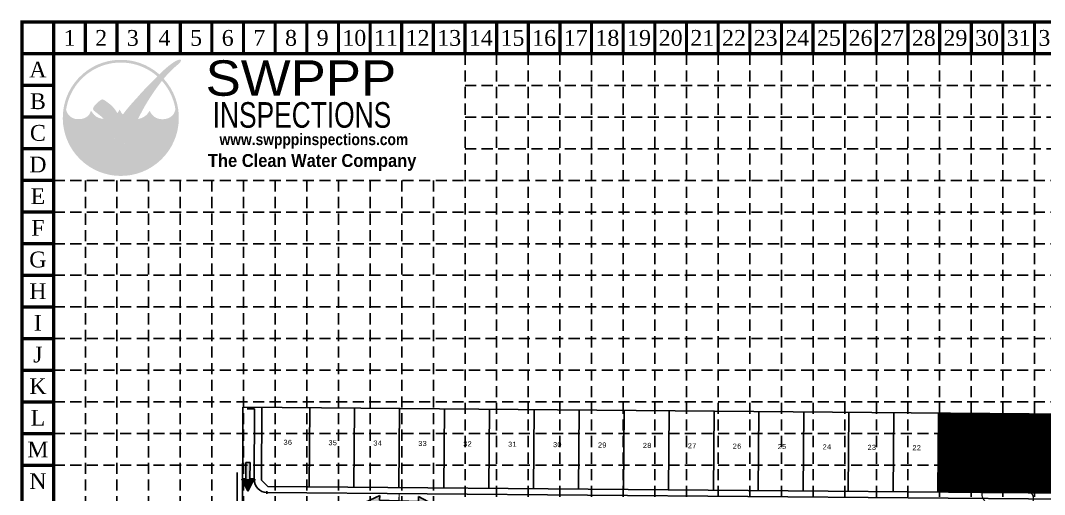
# Model space of a CAD drawing. Header units: inches. Extents: x 4121 to 7326, y 5861 to 7866.
# Drawn here: x 4121 to 5739, y 7117 to 7866 of the extents above; entities that cross this region are included whole.
import ezdxf
from ezdxf.enums import TextEntityAlignment as Align

# ---------------------------------------------------------------- set-up
doc = ezdxf.new("R2010")
doc.units = ezdxf.units.IN
doc.header["$LTSCALE"] = 70
doc.header["$MEASUREMENT"] = 0
doc.linetypes.add('HIDDEN', pattern=[0.375, 0.25, -0.125])
for name, color, linetype in [('11', 7, 'Continuous'), ('14', 7, 'Continuous'), ('BASE', 7, 'Continuous'), ('BOUND', 150, 'Continuous'), ('drainarrow', 7, 'Continuous'), ('erosionblanket', 84, 'Continuous'), ('grid', 9, 'HIDDEN'), ('HATCH', 2, 'Continuous'), ('LOGO', 7, 'Continuous'), ('LOTS', 150, 'Continuous'), ('SODDED LOT', 2, 'Continuous')]:
    doc.layers.add(name, color=color, linetype=linetype)
doc.styles.add('GEHAN', font='ariblk.TTF', dxfattribs={"height": 12})
doc.styles.add('LOGO', font='', dxfattribs={"height": 25})
doc.styles.add('LOGO1', font='Rockeb.TTF', dxfattribs={"height": 25})
doc.styles.add('MONOTXT', font='MONOTXT', dxfattribs={"height": 0.2})
doc.styles.get("Standard").update_dxf_attribs({"font": 'TIMES.TTF', "height": 25})
doc.styles.get('LOGO').set_extended_font_data('Rockwell', bold=True)
pattern_1 = [(45, (0, 0), (-0.08838834764831843, 0.08838834764831845), [])]

# ---------------------------------------------------------------- blocks, each defined once
blk = doc.blocks.new('GH')
at = {"layer": 'HATCH', "color": 135, "style": 'GEHAN'}
blk.add_text('G', height=184.6608168914332, dxfattribs=at).set_placement((-67.79642512396822, -260.908448399513))
blk = doc.blocks.new('TF')
for p, q in [((0.001246013401441814, -0.01988097191429006), (0.001246013401441814, 0.02011902808567356)), ((0.001246013401441814, 0.02011902808567356), (0.1612460134014668, 0.02011902808567356)), ((0.1612460134014668, 0.02011902808567356), (0.1612460134014668, 0.06011902808575087)), ((0.1612460134014668, 0.06011902808575087), (0.2812460134014714, 0.0001190280856917525)), ((0.1612460134014668, -0.05988097191425368), (0.2812460134014714, 0.0001190280856917525)), ((0.1612460134014668, -0.01988097191429006), (0.001246013401441814, -0.01988097191429006)), ((0.1612460134014668, -0.01988097191429006), (0.1612460134014668, -0.05988097191425368))]:
    blk.add_line(p, q)
for points in [[(0.001246013401441814, 0.02011902808567356), (0.001246013401441814, -0.01988097191429006), (0.1612460134014668, 0.02011902808567356), (0.1612460134014668, -0.01988097191429006)], [(0.1612460134014668, -0.05988097191425368), (0.1612460134014668, 0.06011902808575087), (0.2812460134014714, 0.0001190280856917525), (0.1612460134014668, 0.06011902808575087)]]:
    blk.add_solid(points)
blk = doc.blocks.new('arrow')
at = {"xscale": 192.0000000000001, "yscale": 192, "zscale": 192, "rotation": 89.54514789520785}
blk.add_blockref('TF', (-0.4058247577286238, -53.99771442406018), dxfattribs=at)
blk = doc.blocks.new('2arrows')
at = {"const_width": 2}
blk.add_lwpolyline([(45.04316796406874, -33.44996707222072), (55.84051307070968, -3.742470964964014)], dxfattribs=at)
at = {"yscale": 192, "zscale": 192}
for p, xscale, rotation in [((50.75888368518281, -18.42426616694411), 192.0000000000001, 160.0260596818102), ((50.30919537507816, -18.26082459458394), -191.9999999999998, 160.0260596818168)]:
    blk.add_blockref('TF', p, dxfattribs=dict(at, xscale=xscale, rotation=rotation))
blk = doc.blocks.new('grid2')
at = {"layer": 'grid'}
for p, q in [((4823.380086782581, 7813.162847270347), (4823.380086782581, 5913.162847270303)), ((4873.380086782581, 7813.162847270303), (4873.380086782581, 5913.162847270303)), ((4923.380086782581, 7813.162847270303), (4923.380086782581, 5913.162847270303)), ((4973.380086782581, 7813.162847270303), (4973.380086782581, 5913.162847270303)), ((5023.380086782581, 7813.162847270303), (5023.380086782581, 5913.162847270303)), ((5073.380086782581, 7813.162847270303), (5073.380086782581, 5913.162847270303)), ((5123.380086782581, 7813.162847270303), (5123.380086782581, 5913.162847270303)), ((5173.380086782581, 7813.162847270303), (5173.380086782581, 5913.162847270303)), ((5223.380086782581, 7813.162847270303), (5223.380086782581, 5913.162847270303)), ((5273.380086782581, 7813.162847270303), (5273.380086782581, 5913.162847270303)), ((5323.380086782581, 7813.162847270303), (5323.380086782581, 5913.162847270303)), ((5373.380086782581, 7813.162847270303), (5373.380086782581, 5913.162847270303)), ((5423.380086782581, 7813.162847270303), (5423.380086782581, 5913.162847270303)), ((5473.380086782581, 7813.162847270303), (5473.380086782581, 5913.162847270303)), ((5523.380086782581, 7813.162847270303), (5523.380086782581, 5913.162847270303)), ((5573.380086782581, 7813.162847270303), (5573.380086782581, 5913.162847270303)), ((5623.380086782581, 7813.162847270303), (5623.380086782581, 5913.162847270303)), ((5673.380086782581, 7813.162847270303), (5673.380086782581, 5913.162847270303)), ((5723.380086782581, 7813.162847270303), (5723.380086782581, 5913.162847270303)), ((4823.380086782581, 7763.162847270303), (7273.380086782581, 7763.162847270303)), ((4823.380086782581, 7713.162847270303), (7273.380086782581, 7713.162847270303)), ((4823.380086782581, 7663.162847270303), (7273.380086782581, 7663.162847270303)), ((4173.380086782581, 7613.162847270303), (7273.380086782581, 7613.162847270303)), ((4223.380086782581, 7613.162847270303), (4223.380086782581, 6463.162847270303)), ((4273.380086782581, 7613.162847270303), (4273.380086782581, 6463.162847270303)), ((4323.380086782581, 7613.162847270303), (4323.380086782581, 6463.162847270303)), ((4373.380086782581, 7613.162847270303), (4373.380086782581, 6463.162847270303)), ((4423.380086782581, 7613.162847270303), (4423.380086782581, 6463.162847270303)), ((4473.380086782581, 7613.162847270303), (4473.380086782581, 6463.162847270303)), ((4523.380086782581, 7613.162847270303), (4523.380086782581, 6463.162847270303)), ((4573.380086782581, 7613.162847270303), (4573.380086782582, 6463.162847270303)), ((4623.380086782581, 7613.162847270303), (4623.380086782582, 6463.162847270303)), ((4673.380086782581, 7613.162847270303), (4673.380086782582, 6463.162847270303)), ((4723.380086782581, 7613.162847270303), (4723.380086782581, 5913.162847270347)), ((4773.380086782581, 7613.162847270303), (4773.380086782581, 5913.162847270303)), ((4173.380086782581, 7563.162847270303), (7273.380086782581, 7563.162847270303)), ((4173.380086782581, 7513.162847270303), (7273.380086782581, 7513.162847270303)), ((4173.380086782581, 7463.162847270303), (7273.380086782581, 7463.162847270303)), ((4173.380086782581, 7413.162847270303), (7273.380086782581, 7413.162847270303)), ((4173.380086782581, 7363.162847270303), (7273.380086782581, 7363.162847270303)), ((4173.380086782581, 7313.162847270303), (7273.380086782581, 7313.162847270303)), ((4173.380086782581, 7263.162847270303), (7273.380086782581, 7263.162847270303)), ((4173.380086782581, 7213.162847270303), (7273.380086782581, 7213.162847270303)), ((4173.380086782581, 7163.162847270303), (7273.380086782581, 7163.162847270303))]:
    blk.add_line(p, q, dxfattribs=at)

msp = doc.modelspace()

# ---------------------------------------------------------------- hatches: boundary and pattern name
at = {"layer": 'HATCH'}
h = msp.add_hatch(dxfattribs=at)
h.set_pattern_fill('ANSI31', color=2, style=0)
h.set_pattern_definition(pattern_1)
h.paths.add_polyline_path([(5900.826947326233, 7067.868336891273), (5829.629556953179, 7068.47793024857), (5828.593590652181, 6947.48236569164), (5899.790981024898, 6946.872772295252)])
h.paths.add_polyline_path([(5972.024337699371, 7067.258743533974), (5900.826947326233, 7067.868336891273), (5899.790981024899, 6946.872772295253), (5970.988371397703, 6946.263178898865)])
h.paths.add_polyline_path([(5959.90143992208, 6974.671365367804, -1), (5934.901425289896, 6974.671365367804, -1)], flags=16)
h.paths.add_polyline_path([(6043.221728072513, 7066.649150176674), (5972.024337699371, 7067.258743533974), (5970.988371397704, 6946.263178898866), (6042.185761770511, 6945.653585502476)])
h.paths.add_polyline_path([(6114.419118445567, 7066.039556819375), (6043.221728072514, 7066.649150176674), (6042.185761770509, 6945.653585502478), (6113.383152143228, 6945.043992106089)])
h.paths.add_polyline_path([(5642.857333898029, 7245.083492427519), (5571.859936194853, 7245.691373482908), (5570.789723072725, 7120.695955383972), (5640.528056659103, 7120.098854441083, -0.0704274197027658), (5641.820060918531, 7123.935314485725)])
h.paths.add_polyline_path([(5629.636887370202, 7070.190271647918), (5559.639453015237, 7070.789591026803), (5558.603486710585, 6949.794026043076), (5628.600921065794, 6949.194706692691)])
h.paths.add_polyline_path([(5855.935067612857, 6990.944125712856), (5873.268400958572, 6990.944125712856), (5873.268400958572, 7002.944125721428), (5855.935067612857, 7002.944125721428)], flags=24)
h.paths.add_polyline_path([(5927.132459041429, 6990.334531427143), (5944.465792387144, 6990.334531427143), (5944.465792387144, 7002.334531435715), (5927.132459041429, 7002.334531435715)], flags=24)
h.paths.add_polyline_path([(5941.688388011068, 6967.030136164337), (5954.754575766713, 6966.918263218851), (5954.898412410908, 6983.717647476109), (5941.832224655263, 6983.829520421595)], flags=8)
h.paths.add_polyline_path([(5998.329850470001, 6989.724937141428), (6015.663183815715, 6989.724937141428), (6015.663183815715, 7001.72493715), (5998.329850470001, 7001.72493715)], flags=24)
h.paths.add_polyline_path([(6070.193908565714, 6989.115342855714), (6086.193908577143, 6989.115342855714), (6086.193908577143, 7001.115342864286), (6070.193908565714, 7001.115342864286)], flags=24)
h.paths.add_polyline_path([(5600.140851422857, 7184.286134284285), (5616.140851434286, 7184.286134284285), (5616.140851434286, 7196.286134292857), (5600.140851422857, 7196.286134292857)], flags=24)
h.paths.add_polyline_path([(5583.47451047, 6993.176105712857), (5600.807843815715, 6993.176105712857), (5600.807843815715, 7005.176105721429), (5583.47451047, 7005.176105721429)], flags=24)
at = {"layer": 'LOGO'}
h = msp.add_hatch(color=170, dxfattribs=at)
h.paths.add_polyline_path([(4273.178299468063, 7673.8510216942), (4272.15955827797, 7674.902163136159), (4271.384185684459, 7675.805254815784), (4270.742254654574, 7676.653902861336), (4270.052259392797, 7677.706708015088), (4269.301675236639, 7679.018172861893), (4268.666108021618, 7680.255171978303), (4268.237348904315, 7681.124382786135), (4267.805843256069, 7682.031103902399), (4267.378197047352, 7682.959922391005), (4266.961016248623, 7683.895425315858), (4266.362158109205, 7685.282561890234), (4265.690368978979, 7686.954709275741), (4265.204039863102, 7688.241269002079), (4264.907165318506, 7689.040542643146), (4264.614320191799, 7689.834179307296), (4264.318941007119, 7690.630658343605), (4264.014464288512, 7691.438459100731), (4263.694326560133, 7692.266060927524), (4263.353051171153, 7693.119873664662), (4262.989508770905, 7693.998029120149), (4262.603656833772, 7694.896589593965), (4262.195452834143, 7695.811617385974), (4261.764854246413, 7696.739174796097), (4261.311818544966, 7697.675324124238), (4260.836303204195, 7698.616127670295), (4260.33826569849, 7699.557647734188), (4259.818308582559, 7700.495764070312), (4259.279614732368, 7701.425626251341), (4258.726012104248, 7702.342201304334), (4258.161328654483, 7703.240456256477), (4257.589392339368, 7704.115358134874), (4257.014031115195, 7704.961873966709), (4256.439072938281, 7705.774970779064), (4255.868345764913, 7706.549615599113), (4255.304192869437, 7707.282685595128), (4254.743018798346, 7707.978698499962), (4254.179743416205, 7708.644082187565), (4253.609286587533, 7709.285264531962), (4253.026568176896, 7709.908673407125), (4252.506594591411, 7710.439048153455), (4250.974832117503, 7710.432438242911), (4249.216012426612, 7710.613746645709), (4247.778755116175, 7710.887163382685), (4246.790507480776, 7711.119704858772), (4245.802978782703, 7711.401139146297), (4244.833724720469, 7711.731448535242), (4243.422431883624, 7712.294038479779), (4241.64447220072, 7713.216350803771), (4240.006936876303, 7714.28141735456), (4238.55739657266, 7715.446266455346), (4237.275459881416, 7716.700542355269), (4236.162099173632, 7717.972938025746), (4235.217897326867, 7719.183743224346), (4234.456487619469, 7720.231862835051), (4233.836776411553, 7721.103435042024), (4233.527627213531, 7721.535338617116), (4233.249511940308, 7721.914954006768), (4233.001382712483, 7722.238002438752), (4232.782191650644, 7722.50020514085), (4232.590890875351, 7722.697283340871), (4232.426432507184, 7722.824958266604), (4232.287149972338, 7722.880584790995), (4232.168901919482, 7722.868052367568), (4232.066928302898, 7722.792884094992), (4231.976469076875, 7722.660603071934), (4231.8927641957, 7722.476732397067), (4231.811053613656, 7722.246795169059), (4231.726577285031, 7721.976314486578), (4231.499040687843, 7721.220759440745), (4231.117254685099, 7720.132407781782), (4230.638415742187, 7719.078568593902), (4230.137338489197, 7718.169971847079), (4229.509651045425, 7717.230090281889), (4228.762231275782, 7716.286800169688), (4227.89966657179, 7715.360607495639), (4226.931653718726, 7714.475824316842), (4225.852978768108, 7713.637220538366), (4224.685596687144, 7712.861577816421), (4223.449449072469, 7712.162349986786), (4222.160877306122, 7711.550800752774), (4220.833248267494, 7711.038630128399), (4219.431541769369, 7710.620203869573), (4217.924508799184, 7710.292218590143), (4216.281870788069, 7710.051698062623), (4214.492061506317, 7709.89722106409), (4212.637773594414, 7709.836168127389), (4210.797519428373, 7709.87472045247), (4209.05635105508, 7710.018197634125), (4207.451788053539, 7710.273887566589), (4205.943002620108, 7710.654319614974), (4204.491237065089, 7711.171528578689), (4203.045386472646, 7711.843045006186), (4201.59821326698, 7712.672092305958), (4200.167609757956, 7713.660637684699), (4198.773181060013, 7714.811160586961), (4197.778862923715, 7715.788428193966), (4197.128561271202, 7716.489992042259), (4196.495182020144, 7717.256375209206), (4195.877335752679, 7718.111225818886), (4195.27363305092, 7719.07819199542), (4194.682684496988, 7720.180921862891), (4194.103100673005, 7721.443063545403), (4193.533492161099, 7722.888265167069), (4192.97246954339, 7724.540174851968, -0.5957293136125847), (4337.300493252152, 7777.366937520381), (4338.442823465264, 7778.532899887415), (4339.375281918885, 7779.476552637574), (4340.352816641942, 7780.455833708545, 37.93689005444305), (4347.230054020431, 7773.66578140334), (4346.840176154934, 7773.197261930301), (4346.045353855041, 7772.230669970882), (4345.243357894185, 7771.24281252844), (4344.459712666379, 7770.264662852709, -0.1464490997537612), (4365.843732253019, 7724.939626569795), (4365.462538816107, 7724.051794682167), (4365.122647412987, 7723.223253415037), (4364.815961850603, 7722.449921255759), (4364.534385935877, 7721.727716691687), (4364.104526609659, 7720.630723679924), (4363.621079780561, 7719.505107157622), (4363.086518605228, 7718.483847141244), (4362.472364167203, 7717.535483759483), (4361.792821931467, 7716.667172133105), (4361.043811372762, 7715.852466010593), (4360.212230121532, 7715.057968520869), (4359.323259045565, 7714.30287892658), (4358.375431815671, 7713.587610255649), (4357.376570531086, 7712.921361113606), (4356.335325352791, 7712.313637043992), (4355.250992635301, 7711.766907216015), (4354.12467128052, 7711.284060114801), (4352.957494220867, 7710.867746975258), (4351.753262977889, 7710.52084154727), (4350.506913420375, 7710.238906294263), (4349.232288701784, 7710.02066869975), (4347.934302188681, 7709.862775899487), (4346.613192387847, 7709.762456971273), (4345.288313246295, 7709.726339762808), (4343.931483307823, 7709.761473086566), (4342.530235069258, 7709.876181823678), (4341.069801958921, 7710.079343625631), (4339.578608478929, 7710.37631390559), (4338.090658925994, 7710.772388080485), (4336.643283257205, 7711.271884436273), (4335.277445412288, 7711.875744713058), (4333.972318823222, 7712.596200871701), (4332.725920899445, 7713.429970003788), (4331.525795522654, 7714.378301348489), (4330.358329460043, 7715.443280969675), (4329.24426971276, 7716.594680777514), (4328.224507200975, 7717.782307073451), (4327.34263807879, 7718.95076428525), (4326.660365010622, 7720.006610539971), (4326.194478085783, 7720.81916789391), (4325.941241762703, 7721.271584576708), (4325.7146240523, 7721.671927187623), (4325.510219754126, 7722.011485496929), (4325.323623667846, 7722.281549274579), (4325.150430593098, 7722.473408290617), (4324.986610243496, 7722.581224507054), (4324.829631988524, 7722.610648653825), (4324.677340111633, 7722.570203652839), (4324.527578896276, 7722.468412426011), (4324.378192625904, 7722.31379789525), (4324.227025583975, 7722.114882982475), (4324.071922053936, 7721.880190609594), (4323.910726319232, 7721.618243698514), (4323.741329518538, 7721.336363219432), (4323.307516163047, 7720.613094381991), (4322.685866204584, 7719.646903982943), (4321.873639951689, 7718.553884222747), (4321.011873890831, 7717.573107699151), (4320.227470337332, 7716.770967740928), (4319.359318876798, 7715.973950874396), (4318.413598220911, 7715.197614022074), (4317.376103270924, 7714.435433548419), (4316.241271647718, 7713.685671295628), (4314.977628800874, 7712.930248880672), (4313.569633563208, 7712.16850897771), (4311.999906692495, 7711.472561041501), (4310.557308701837, 7711.005599661044), (4309.430350483949, 7710.705000181561), (4308.155204152345, 7710.431469789837), (4306.773128478715, 7710.199690904573), (4306.453423510765, 7709.415265820034), (4306.098159173393, 7708.52273139126), (4305.697130230588, 7707.50066203493), (4305.252935156852, 7706.357027144803), (4304.77163529399, 7705.107787551493), (4304.259291983782, 7703.768904085465), (4303.721966568032, 7702.356337577455), (4303.165720388567, 7700.886048858184), (4302.596614787135, 7699.373998757893), (4302.020711105514, 7697.836148107362), (4301.443860869824, 7696.288135770869), (4300.871076342998, 7694.74431274672), (4300.30715997231, 7693.218708066684), (4299.756914205012, 7691.72535076305), (4299.225141488372, 7690.278269867594), (4298.716644269632, 7688.891494412313), (4298.236224996044, 7687.579053429172), (4297.788686114861, 7686.354975950132), (4297.376896062757, 7685.229504957135), (4296.995987234118, 7684.197739232086), (4296.639158012711, 7683.250991506809), (4296.117473886995, 7681.913688950565), (4295.476292675884, 7680.448041877624), (4294.814510547685, 7679.173250852643), (4294.080789597949, 7678.004831479288), (4293.297311869282, 7676.945845856718), (4292.482153466745, 7675.985433482316), (4291.627352282325, 7675.083855464202), (4290.778839089145, 7674.271357447665), (4289.917151913059, 7673.535763877823), (4289.028877886204, 7672.874364398804), (4288.11461075545, 7672.294806117813), (4287.155952820721, 7671.786167468601), (4286.18101123951, 7671.352593870199), (4284.980804184112, 7670.907880070925), (4283.586516110345, 7670.53183547263), (4282.317745226424, 7670.338449546315), (4281.126899626121, 7670.329146550444), (4279.980807317487, 7670.502267519917), (4278.853671939693, 7670.808616731687), (4277.520649112238, 7671.259479194599), (4276.364892865823, 7671.707003648681), (4275.224503602792, 7672.270095049755), (4274.185068296882, 7672.971897266605)])
h.paths.add_polyline_path([(4280.315750142972, 7720.03739049173), (4278.570224651681, 7723.096518560612), (4277.522899828192, 7725.296948650442), (4276.9052565002, 7723.740546764475), (4275.213433255251, 7720.949764173834), (4273.864893397266, 7719.426624693375), (4274.025259144035, 7719.160609665596), (4274.297610956368, 7718.71044182863), (4274.552032035866, 7718.296410876813), (4274.790738553122, 7717.919624066089), (4275.015946678635, 7717.581188652567), (4275.229788635457, 7717.281440168394), (4275.434060856613, 7717.01762725001), (4275.630475827656, 7716.786226809977), (4275.82074603412, 7716.583715760834), (4276.006583961565, 7716.406571015111), (4276.189702095521, 7716.251269485372), (4276.371812921519, 7716.114288084153), (4276.554628925127, 7715.992103723988), (4276.739543598092, 7715.881696614106), (4276.92667445712, 7715.782060150395), (4277.115820025069, 7715.692691025444), (4277.30677882487, 7715.613085931818), (4277.499349379419, 7715.542741562087), (4277.693330211625, 7715.481154608835), (4277.888519844378, 7715.427821764633), (4278.084716800587, 7715.382239722049), (4278.281618872349, 7715.344022611448), (4278.478520928616, 7715.313254314326), (4278.674617107497, 7715.290136149968), (4278.86910154715, 7715.274869437655), (4279.061168385701, 7715.267655496673), (4279.250011761262, 7715.268695646303), (4279.434825812, 7715.278191205828), (4279.614804676045, 7715.296343494533), (4279.789461477531, 7715.323320278485), (4279.95958528471, 7715.359155110901), (4280.126284151837, 7715.403847991784), (4280.290666133128, 7715.457398921124), (4280.453839282853, 7715.519807898926), (4280.616911655247, 7715.591074925193), (4280.780991304574, 7715.671199999915), (4280.947186285094, 7715.76018312311), (4281.116369612495, 7715.858108179334), (4281.288474148461, 7715.965394591451), (4281.463197716079, 7716.082545666861), (4281.640238138521, 7716.210064713035), (4281.819293238885, 7716.34845503737), (4282.000060840294, 7716.498219947298), (4282.182238765878, 7716.65986275024), (4282.36552483877, 7716.833886753629), (4282.549969445045, 7717.021013359235), (4282.737033222563, 7717.222836346265), (4282.860846036492, 7717.363999526288), (4281.577907773615, 7718.454157833597)], flags=17)
msp.add_hatch(color=240, dxfattribs=at).paths.add_polyline_path([(4356.205417433278, 7794.756479950457), (4358.068541696761, 7796.175490527539), (4359.655704232315, 7797.358403329869), (4360.997981567918, 7798.332446868858), (4362.126450231552, 7799.124849655913), (4363.072186751194, 7799.762840202447), (4363.866267654827, 7800.273647019867), (4364.539769470428, 7800.684498619586), (4365.123768725977, 7801.022623513009), (4365.645346157611, 7801.311643227234), (4366.115599334084, 7801.560751352075), (4366.541630032308, 7801.775534493037), (4366.930540029191, 7801.961579255617), (4367.289431101649, 7802.124472245318), (4367.625405026589, 7802.269800067639), (4367.945563580923, 7802.403149328084), (4368.257008541562, 7802.530106632151), (4368.56538943531, 7802.655142943285), (4368.870546788545, 7802.778266656703), (4369.170868877534, 7802.898370525565), (4369.46474397855, 7803.014347303031), (4369.750560367862, 7803.125089742261), (4370.02670632174, 7803.229490596416), (4370.291570116453, 7803.326442618655), (4370.543540028271, 7803.414838562138), (4370.781507997776, 7803.493839604202), (4371.006380622798, 7803.563680618878), (4371.219568165478, 7803.624864904375), (4371.422480887956, 7803.6778957589), (4371.616529052373, 7803.723276480662), (4371.803122920872, 7803.761510367871), (4371.983672755592, 7803.793100718732), (4372.159588818675, 7803.818550831454), (4372.331945592608, 7803.838313674424), (4372.500474441259, 7803.852640896748), (4372.664570948844, 7803.861733817707), (4372.823630699579, 7803.865793756586), (4372.977049277677, 7803.865022032667), (4373.124222267354, 7803.859619965234), (4373.264545252825, 7803.849788873568), (4373.397413818305, 7803.835730076956), (4373.522341075023, 7803.817594564858), (4373.639310242269, 7803.795332007453), (4373.748422066345, 7803.768841745101), (4373.849777293557, 7803.738023118159), (4373.943476670206, 7803.702775466986), (4374.029620942596, 7803.662998131939), (4374.108310857031, 7803.61859045338), (4374.179647159815, 7803.569451771663), (4374.243764174181, 7803.515431095792), (4374.300930531092, 7803.456176109338), (4374.35144843844, 7803.391284164519), (4374.395620104116, 7803.320352613548), (4374.433747736016, 7803.242978808643), (4374.466133542029, 7803.158760102017), (4374.493079730049, 7803.067293845889), (4374.514888507968, 7802.968177392471), (4374.531727770783, 7802.861259747694), (4374.543228161909, 7802.747396532338), (4374.548886011862, 7802.627695020896), (4374.548197651164, 7802.503262487862), (4374.540659410332, 7802.37520620773), (4374.525767619883, 7802.244633454994), (4374.503018610337, 7802.112651504146), (4374.471908712211, 7801.980367629681), (4374.431951041907, 7801.848369025131), (4374.382725859346, 7801.715162560191), (4374.323830210334, 7801.578735023591), (4374.254861140672, 7801.437073204061), (4374.175415696167, 7801.288163890335), (4374.085090922621, 7801.129993871145), (4373.983483865838, 7800.960549935221), (4373.870191571624, 7800.777818871297), (4373.744743934503, 7800.580307545991), (4373.606402243889, 7800.368603137474), (4373.454360637916, 7800.143812901803), (4373.28781325472, 7799.907044095036), (4373.105954232436, 7799.659403973232), (4372.907977709197, 7799.401999792447), (4372.693077823141, 7799.135938808739), (4372.460448712402, 7798.862328278167), (4372.207790284794, 7798.580614572701), (4371.926825526865, 7798.283600527967), (4371.607783194841, 7797.9624280955), (4371.240892044945, 7797.608239226839), (4370.816380833407, 7797.212175873523), (4370.32447831645, 7796.765379987087), (4369.755413250302, 7796.258993519071), (4369.099414391189, 7795.684158421011), (4368.351154139863, 7795.035461513277), (4367.523079475168, 7794.321269091562), (4366.632081020479, 7793.553392320392), (4365.695049399165, 7792.743642364291), (4364.728875234599, 7791.903830387787), (4363.750449150154, 7791.045767555402), (4362.7766617692, 7790.181265031661), (4361.824403715107, 7789.322133981093), (4360.906754084126, 7788.477350106563), (4360.021545864003, 7787.644547264312), (4359.162800515364, 7786.818523848924), (4358.324539498833, 7785.994078254983), (4357.500784275035, 7785.166008877072), (4356.685556304593, 7784.329114109775), (4355.872877048132, 7783.478192347674), (4355.056767966277, 7782.608041985355), (4354.232711573688, 7781.714971527109), (4353.402034601163, 7780.801329916065), (4352.567524833539, 7779.870976205059), (4351.731970055652, 7778.927769446931), (4350.898158052335, 7777.975568694516), (4350.068876608426, 7777.018233000654), (4349.246913508758, 7776.05962141818), (4348.435056538166, 7775.103592999931), (4347.634513985409, 7774.151824306598), (4346.840176154922, 7773.197261930275), (4346.045353855066, 7772.23066997091), (4345.243357894198, 7771.24281252845), (4344.427499080677, 7770.224453702841), (4343.591088222862, 7769.166357594031), (4342.727436129112, 7768.059288301966), (4341.829853607785, 7766.894009926595), (4340.894173404976, 7765.664730153867), (4339.926316017719, 7764.379431013754), (4338.934723880786, 7763.049538122231), (4337.927839428949, 7761.686477095271), (4336.914105096977, 7760.30167354885), (4335.90196331964, 7758.906553098944), (4334.899856531712, 7757.512541361525), (4333.916227167963, 7756.13106395257), (4332.957225413352, 7754.770357642227), (4332.019832453592, 7753.42590381734), (4331.098737224589, 7752.089995018928), (4330.188628662243, 7750.754923788008), (4329.284195702459, 7749.412982665598), (4328.380127281139, 7748.056464192717), (4327.471112334186, 7746.677660910381), (4326.551839797503, 7745.268865359611), (4325.619182317241, 7743.825619455158), (4324.678747380542, 7742.356462606713), (4323.738326184794, 7740.873183597701), (4322.805709927388, 7739.387571211549), (4321.888689805714, 7737.911414231681), (4320.99505701716, 7736.456501441523), (4320.132602759117, 7735.034621624499), (4319.309118228973, 7733.657563564037), (4318.529824634407, 7732.333376565527), (4317.789663224258, 7731.055152022235), (4317.081005257652, 7729.812241849391), (4316.396221993714, 7728.593997962227), (4315.727684691572, 7727.389772275974), (4315.067764610352, 7726.188916705863), (4314.408833009183, 7724.980783167125), (4313.743261147188, 7723.754723574993), (4313.066416082462, 7722.504925985865), (4312.385648068964, 7721.244923020815), (4311.711303159617, 7719.993083442086), (4311.053727407349, 7718.767776011918), (4310.423266865081, 7717.587369492555), (4309.830267585741, 7716.470232646238), (4309.285075622253, 7715.434734235209), (4308.798037027543, 7714.499243021713), (4308.375320868747, 7713.673735009193), (4308.006388269849, 7712.934615165922), (4307.676523369048, 7712.249895701379), (4307.371010304541, 7711.587588825038), (4307.075133214526, 7710.915706746379), (4306.774176237199, 7710.202261674877), (4306.453423510759, 7709.41526582001), (4306.098159173401, 7708.522731391256), (4305.69713023059, 7707.500662034942), (4305.252935156855, 7706.357027144816), (4304.771635293989, 7705.107787551473), (4304.259291983788, 7703.76890408551), (4303.721966568046, 7702.356337577525), (4303.165720388558, 7700.886048858115), (4302.596614787119, 7699.373998757876), (4302.020711105522, 7697.836148107405), (4301.443860869807, 7696.288135770862), (4300.871076342982, 7694.744312746647), (4300.3071599723, 7693.218708066723), (4299.756914205012, 7691.72535076305), (4299.225141488372, 7690.278269867594), (4298.716644269632, 7688.891494412313), (4298.236224996044, 7687.579053429172), (4297.788686114861, 7686.354975950132), (4297.376896062759, 7685.229504957139), (4296.995987234111, 7684.197739232076), (4296.639158012713, 7683.250991506807), (4296.299606782363, 7682.380574513197), (4295.970531926857, 7681.577800983113), (4295.645131829992, 7680.83398364842), (4295.316604875566, 7680.140435240984), (4294.978149447374, 7679.488468492668), (4294.624412495939, 7678.870527798904), (4294.255835238683, 7678.283584209369), (4293.874307459755, 7677.725740437306), (4293.481718943303, 7677.195099195957), (4293.079959473475, 7676.689763198564), (4292.670918834418, 7676.207835158369), (4292.256486810282, 7675.747417788614), (4291.838553185214, 7675.306613802542), (4291.418508101044, 7674.883875682605), (4290.995743130332, 7674.479054988094), (4290.569150203321, 7674.092353047509), (4290.137621250255, 7673.723971189353), (4289.700048201373, 7673.374110742126), (4289.25532298692, 7673.042973034328), (4288.802337537138, 7672.730759394464), (4288.339983782269, 7672.437671151031), (4287.867808423399, 7672.163859301176), (4287.387977244984, 7671.909273516613), (4286.903310802325, 7671.673813137701), (4286.416629650723, 7671.457377504797), (4285.930754345476, 7671.259865958262), (4285.448505441886, 7671.081177838451), (4284.972703495251, 7670.921212485726), (4284.506169060873, 7670.779869240442), (4284.05108471426, 7670.657131325995), (4283.607081111748, 7670.553317497915), (4283.173150929885, 7670.468830394769), (4282.748286845216, 7670.404072655123), (4282.331481534287, 7670.359446917544), (4281.921727673645, 7670.335355820598), (4281.518017939835, 7670.332202002853), (4281.119345009402, 7670.350388102874), (4280.72471834219, 7670.38989734098), (4280.333214531224, 7670.449035264511), (4279.943926952827, 7670.525688002554), (4279.555948983322, 7670.617741684201), (4279.16837399903, 7670.723082438541), (4278.780295376276, 7670.839596394665), (4278.390806491379, 7670.965169681664), (4277.999000720664, 7671.097688428626), (4277.604391167606, 7671.235709836601), (4277.208169844292, 7671.380475394475), (4276.811948489958, 7671.533897663093), (4276.417338843847, 7671.697889203298), (4276.025952645195, 7671.874362575935), (4275.639401633242, 7672.06523034185), (4275.259297547228, 7672.272405061885), (4274.887252126391, 7672.497799296887), (4274.524474176453, 7672.742738417238), (4274.170560769066, 7673.006199031479), (4273.824706042366, 7673.286570557691), (4273.486104134488, 7673.582242413954), (4273.153949183566, 7673.891604018349), (4272.827435327735, 7674.213044788957), (4272.50575670513, 7674.544954143857), (4272.188107453885, 7674.885721501129), (4271.873278773451, 7675.235598494515), (4271.558450108525, 7675.602285620398), (4271.240397965121, 7675.99534559082), (4270.915898849252, 7676.424341117825), (4270.58172926693, 7676.898834913456), (4270.234665724169, 7677.428389689757), (4269.871484726981, 7678.022568158771), (4269.48896278138, 7678.69093303254), (4269.085514637456, 7679.438884415083), (4268.666108021611, 7680.255171978312), (4268.237348904325, 7681.124382786118), (4267.805843256078, 7682.031103902387), (4267.37819704735, 7682.959922391008), (4266.961016248621, 7683.895425315868), (4266.56090683037, 7684.822199740855), (4266.184474763078, 7685.724832729859), (4265.836131109497, 7686.591893394257), (4265.511507301466, 7687.42787903538), (4265.204039863099, 7688.241269002055), (4264.907165318507, 7689.040542643104), (4264.614320191803, 7689.83417930735), (4264.3189410071, 7690.630658343619), (4264.01446428851, 7691.438459100732), (4263.694326560145, 7692.266060927513), (4263.353051171163, 7693.119873664632), (4262.98950877091, 7693.998029120147), (4262.603656833773, 7694.896589593962), (4262.195452834143, 7695.811617385981), (4261.764854246409, 7696.739174796109), (4261.311818544962, 7697.675324124249), (4260.836303204192, 7698.616127670305), (4260.338265698487, 7699.557647734183), (4259.818308582556, 7700.495764070324), (4259.279614732379, 7701.425626251327), (4258.726012104256, 7702.342201304329), (4258.161328654486, 7703.240456256467), (4257.589392339368, 7704.115358134878), (4257.014031115201, 7704.961873966699), (4256.439072938283, 7705.774970779067), (4255.868345764914, 7706.54961559912), (4255.304192869434, 7707.282685595134), (4254.743018798347, 7707.978698499956), (4254.179743416198, 7708.644082187573), (4253.609286587533, 7709.28526453197), (4253.026568176894, 7709.908673407133), (4252.426508048829, 7710.52073668705), (4251.804026067883, 7711.127882245706), (4251.154042098598, 7711.736537957088), (4250.473092663692, 7712.351763183416), (4249.764180918553, 7712.973143239843), (4249.031926676741, 7713.598894929757), (4248.280949751815, 7714.227235056545), (4247.515869957335, 7714.856380423596), (4246.741307106859, 7715.484547834293), (4245.961881013949, 7716.109954092027), (4245.182211492162, 7716.730816000183), (4244.407266024927, 7717.34483989394), (4243.643402775147, 7717.947690235632), (4242.897327575594, 7718.534521019385), (4242.175746259039, 7719.100486239323), (4241.485364658256, 7719.640739889573), (4240.832888606014, 7720.150435964259), (4240.225023935086, 7720.624728457507), (4239.668476478244, 7721.05877136344), (4239.168062129022, 7721.449381952322), (4238.721037024003, 7721.800030598956), (4238.322767360531, 7722.115850954284), (4237.968619335951, 7722.401976669245), (4237.653959147609, 7722.663541394779), (4237.374152992848, 7722.905678781827), (4237.124567069015, 7723.133522481329), (4236.900567573454, 7723.352206144227), (4236.698175484692, 7723.566259462074), (4236.516030905985, 7723.77779628888), (4236.353428721772, 7723.98832651927), (4236.20966381649, 7724.199360047868), (4236.08403107458, 7724.412406769299), (4235.975825380478, 7724.628976578187), (4235.884341618624, 7724.850579369155), (4235.808874673456, 7725.078725036828), (4235.748769789639, 7725.314420177622), (4235.70357365275, 7725.556658195122), (4235.672883308595, 7725.803929194702), (4235.656295802975, 7726.054723281739), (4235.653408181697, 7726.307530561608), (4235.663817490562, 7726.560841139686), (4235.687120775376, 7726.813145121348), (4235.722915081942, 7727.062932611968), (4235.771200397337, 7727.309498995593), (4235.833588473723, 7727.555360770945), (4235.912094004536, 7727.803839715416), (4236.00873168321, 7728.058257606395), (4236.125516203181, 7728.321936221275), (4236.264462257884, 7728.598197337446), (4236.427584540753, 7728.890362732301), (4236.616897745224, 7729.20175418323), (4236.834017123319, 7729.534981468119), (4237.078960161407, 7729.889806366831), (4237.351344904446, 7730.265278659725), (4237.65078939739, 7730.660448127155), (4237.976911685199, 7731.074364549481), (4238.329329812826, 7731.506077707061), (4238.707661825229, 7731.954637380251), (4239.111525767366, 7732.419093349409), (4239.540126253683, 7732.898031011652), (4239.991014176593, 7733.388178231139), (4240.461326998, 7733.88579848879), (4240.948202179809, 7734.387155265521), (4241.44877718392, 7734.888512042253), (4241.960189472241, 7735.386132299903), (4242.479576506674, 7735.87627951939), (4243.004075749122, 7736.355217181633), (4243.530449010846, 7736.819404723544), (4244.053955500522, 7737.266085406002), (4244.569478776186, 7737.692698445883), (4245.071902395872, 7738.096683060059), (4245.556109917612, 7738.475478465404), (4246.016984899442, 7738.826523878794), (4246.449410899394, 7739.147258517099), (4246.848271475504, 7739.435121597194), (4247.210075221404, 7739.688448881207), (4247.537830873132, 7739.909162312287), (4247.836172202326, 7740.100080378832), (4248.109732980621, 7740.264021569245), (4248.363146979655, 7740.403804371926), (4248.601047971066, 7740.522247275276), (4248.82806972649, 7740.622168767697), (4249.048846017566, 7740.706387337589), (4249.267238318071, 7740.777218172074), (4249.484018910355, 7740.834963253149), (4249.69918777891, 7740.879421261529), (4249.912744908224, 7740.910390877933), (4250.124690282792, 7740.927670783079), (4250.335023887102, 7740.93105965768), (4250.543745705645, 7740.920356182454), (4250.750855722915, 7740.895359038119), (4250.956555395328, 7740.856084999745), (4251.161852067018, 7740.803423219818), (4251.367954554047, 7740.738480945177), (4251.576071672474, 7740.662365422663), (4251.787412238363, 7740.576183899116), (4252.003185067772, 7740.481043621376), (4252.224598976763, 7740.378051836281), (4252.452862781398, 7740.268315790673), (4252.689756126251, 7740.152036796153), (4252.939341969955, 7740.025792423369), (4253.206254099655, 7739.885254307733), (4253.495126302498, 7739.726094084653), (4253.810592365629, 7739.543983389542), (4254.157286076196, 7739.334593857809), (4254.539841221344, 7739.093597124864), (4254.962891588219, 7738.816664826118), (4255.429483940865, 7738.500902386956), (4255.936316950918, 7738.14915039266), (4256.478502266911, 7737.765683218486), (4257.051151537378, 7737.35477523969), (4257.649376410852, 7736.920700831528), (4258.268288535866, 7736.467734369256), (4258.902999560955, 7736.000150228131), (4259.548621134652, 7735.522222783408), (4260.20056008006, 7735.037397801129), (4260.855403918578, 7734.545806610479), (4261.510035346169, 7734.046751931429), (4262.161337058802, 7733.539536483945), (4262.806191752443, 7733.023462987999), (4263.441482123058, 7732.49783416356), (4264.064090866615, 7731.961952730598), (4264.670900679079, 7731.415121409083), (4265.259640741458, 7730.856683024601), (4265.831426174926, 7730.286140825199), (4266.388218585693, 7729.703038164543), (4266.931979579973, 7729.106918396296), (4267.464670763979, 7728.497324874123), (4267.988253743921, 7727.873800951686), (4268.504690126014, 7727.235889982653), (4269.015941516471, 7726.583135320688), (4269.523105332966, 7725.916112696842), (4270.023822239033, 7725.239527351735), (4270.514868709665, 7724.559116903376), (4270.993021219858, 7723.880618969771), (4271.455056244606, 7723.209771168929), (4271.897750258904, 7722.552311118859), (4272.317879737749, 7721.913976437567), (4272.712221156133, 7721.300504743062), (4273.078457604975, 7720.71686192636), (4273.417898638886, 7720.164926970512), (4273.732760428398, 7719.645807131575), (4274.025259144045, 7719.160609665606), (4274.29761095636, 7718.710441828663), (4274.552032035874, 7718.296410876804), (4274.790738553122, 7717.919624066087), (4275.015946678637, 7717.581188652569), (4275.229788635453, 7717.281440168391), (4275.434060856611, 7717.017627250012), (4275.630475827654, 7716.786226809979), (4275.820746034124, 7716.583715760832), (4276.006583961564, 7716.406571015117), (4276.189702095516, 7716.251269485377), (4276.371812921523, 7716.114288084153), (4276.554628925128, 7715.992103723991), (4276.739543598099, 7715.881696614105), (4276.926674457112, 7715.782060150398), (4277.115820025069, 7715.692691025443), (4277.306778824873, 7715.613085931815), (4277.499349379425, 7715.542741562088), (4277.693330211626, 7715.481154608834), (4277.888519844379, 7715.42782176463), (4278.084716800587, 7715.382239722047), (4278.281618872355, 7715.344022611447), (4278.478520928616, 7715.313254314326), (4278.674617107502, 7715.290136149967), (4278.869101547149, 7715.274869437656), (4279.061168385691, 7715.267655496673), (4279.250011761265, 7715.268695646303), (4279.434825812005, 7715.278191205829), (4279.614804676045, 7715.296343494534), (4279.78946147754, 7715.323320278488), (4279.95958528472, 7715.359155110904), (4280.126284151831, 7715.403847991782), (4280.290666133125, 7715.457398921123), (4280.453839282848, 7715.519807898926), (4280.61691165525, 7715.591074925192), (4280.780991304579, 7715.671199999919), (4280.947186285084, 7715.760183123109), (4281.116369612493, 7715.858108179332), (4281.288474148451, 7715.965394591444), (4281.463197716085, 7716.08254566687), (4281.64023813852, 7716.210064713036), (4281.819293238879, 7716.34845503737), (4282.000060840292, 7716.498219947295), (4282.18223876588, 7716.659862750238), (4282.365524838771, 7716.833886753627), (4282.549969445041, 7717.021013359238), (4282.737033222566, 7717.22283634627), (4282.928529372176, 7717.441167588271), (4283.126271094698, 7717.677818958789), (4283.332071590959, 7717.934602331375), (4283.54774406179, 7718.213329579576), (4283.775101708015, 7718.515812576942), (4284.015957730467, 7718.843863197022), (4284.272024599176, 7719.198857121585), (4284.544611860998, 7719.580425265279), (4284.834928331996, 7719.98776235097), (4285.144182828228, 7720.420063101526), (4285.473584165758, 7720.876522239813), (4285.824341160645, 7721.3563344887), (4286.197662628951, 7721.858694571051), (4286.594757386736, 7722.382797209735), (4287.016592315217, 7722.928114980185), (4287.463166556231, 7723.495231868101), (4287.93423731677, 7724.085009711745), (4288.429561803824, 7724.698310349385), (4288.948897224387, 7725.335995619283), (4289.49200078545, 7725.998927359707), (4290.058629694005, 7726.687967408919), (4290.648541157043, 7727.403977605186), (4291.261781667888, 7728.147606961992), (4291.899554865187, 7728.918653193711), (4292.563353673921, 7729.716701189936), (4293.254671019068, 7730.54133584026), (4293.974999825608, 7731.392142034276), (4294.725833018521, 7732.268704661577), (4295.508663522785, 7733.170608611758), (4296.32498426338, 7734.097438774411), (4297.174638969287, 7735.047784948209), (4298.050874585488, 7736.016256568139), (4298.945288860968, 7736.996467978273), (4299.84947954471, 7737.982033522678), (4300.755044385698, 7738.966567545422), (4301.653581132917, 7739.943684390572), (4302.536687535351, 7740.9069984022), (4303.395961341983, 7741.850123924372), (4304.225430609923, 7742.768591294139), (4305.028844628778, 7743.665594820478), (4305.812382996277, 7744.546244805349), (4306.582225310152, 7745.415651550711), (4307.344551168136, 7746.278925358524), (4308.105540167959, 7747.141176530748), (4308.871371907351, 7748.00751536934), (4309.648225984045, 7748.883052176262), (4310.44160981352, 7749.772221084007), (4311.254342082243, 7750.676751547198), (4312.08856929443, 7751.597696850999), (4312.946437954299, 7752.53611028057), (4313.830094566065, 7753.49304512107), (4314.741685633943, 7754.46955465766), (4315.68335766215, 7755.466692175499), (4316.657257154902, 7756.485510959747), (4317.663751599954, 7757.525710492521), (4318.696092419212, 7758.581575043753), (4319.745752018122, 7759.646035080331), (4320.804202802132, 7760.712021069142), (4321.862917176685, 7761.772463477075), (4322.913367547228, 7762.820292771018), (4323.947026319206, 7763.848439417858), (4324.955365898066, 7764.849833884483), (4325.932043911625, 7765.819486910924), (4326.879458877194, 7766.760730329782), (4327.802194534457, 7767.678976246801), (4328.704834623095, 7768.579636767724), (4329.591962882791, 7769.468123998297), (4330.46816305323, 7770.349850044261), (4331.338018874091, 7771.230227011362), (4332.206114085061, 7772.114667005345), (4333.076520197969, 7773.00758729606), (4333.951259813243, 7773.909425809791), (4334.831843303462, 7774.819625636934), (4335.719781041199, 7775.737629867879), (4336.616583399033, 7776.662881593022), (4337.52376074954, 7777.594823902753), (4338.442823465296, 7778.532899887467), (4339.375281918878, 7779.476552637557), (4340.321823979867, 7780.424785678645), (4341.279847505863, 7781.37484427728), (4342.245927851466, 7782.323534135237), (4343.216640371284, 7783.26766095429), (4344.188560419917, 7784.204030436221), (4345.158263351969, 7785.129448282803), (4346.122324522045, 7786.040720195812), (4347.077319284746, 7786.934651877028), (4348.02416965124, 7787.811326252356), (4348.981184258942, 7788.683935144229), (4349.971018401829, 7789.568947599209), (4351.016327373879, 7790.482832663863), (4352.139766469071, 7791.442059384751), (4353.363990981383, 7792.463096808437), (4354.711656204793, 7793.562413981484)])
at = {"layer": 'SODDED LOT'}
h = msp.add_hatch(dxfattribs=at)
h.set_pattern_fill('ANSI31', color=256, style=0)
h.set_pattern_definition(pattern_1)
h.paths.add_polyline_path([(5643.028285068327, 7244.623758175738), (5784.813794826048, 7243.757733591283), (5783.77949132478, 7118.885845146755), (5641.973740199741, 7120.111989911067)])

# ---------------------------------------------------------------- linework, layer by layer
at = {"layer": '11', "color": 7, "linetype": 'Continuous'}
msp.add_circle((5655.947502350729, 7221.273786896304), 12.50000731609201, dxfattribs=at)
at = {"layer": '14', "color": 7, "linetype": 'Continuous'}
for p, q in [((4478.940915567928, 7252.288391660425), (4490.9410660288, 7252.228351080399)), ((4490.381431255488, 7140.375642874407), (4490.9410660288, 7252.228351080399)), ((4460.795960376598, 6623.69202444986), (4463.438453212597, 7151.840013522664)), ((4488.381468571428, 7140.385648571429), (4492.381397142857, 7140.365637142857)), ((4510.192822857143, 7118.276394285715), (4510.227071428571, 7122.276228571429)), ((4510.209946828037, 7120.276310789513), (7075.049231510012, 7098.316108560791))]:
    msp.add_line(p, q, dxfattribs=at)
msp.add_arc((4510.381180928176, 7140.275577748148), 20, 179.7133333333334, 269.5094444444445, dxfattribs=at)
at = {"layer": 'BASE', "const_width": 5}
for points in [[(4123.380086782581, 5863.162847270347), (7323.380086782583, 5863.162847270347), (7323.380086782583, 7863.162847270347), (4123.380086782581, 7863.162847270347)], [(4173.380086782581, 5913.162847270347), (7273.380086782583, 5913.162847270347), (7273.380086782583, 7813.162847270347), (4173.380086782581, 7813.162847270347)]]:
    msp.add_lwpolyline(points, close=True, dxfattribs=at)
for points in [[(4173.380086782581, 7813.162847270347), (4173.380086782581, 7863.162847270347)], [(4223.380086782581, 7813.162847270347), (4223.380086782581, 7863.162847270347)], [(4273.380086782581, 7813.162847270347), (4273.380086782581, 7863.162847270347)], [(4323.380086782581, 7813.162847270347), (4323.380086782581, 7863.162847270347)], [(4373.380086782581, 7813.162847270347), (4373.380086782581, 7863.162847270347)], [(4423.380086782581, 7813.162847270347), (4423.380086782581, 7863.162847270347)], [(4473.380086782581, 7813.162847270347), (4473.380086782581, 7863.162847270347)], [(4523.380086782581, 7813.162847270347), (4523.380086782581, 7863.162847270347)], [(4573.380086782581, 7813.162847270347), (4573.380086782581, 7863.162847270347)], [(4623.380086782581, 7813.162847270347), (4623.380086782581, 7863.162847270347)], [(4673.380086782581, 7813.162847270347), (4673.380086782581, 7863.162847270347)], [(4723.380086782581, 7813.162847270347), (4723.380086782581, 7863.162847270347)], [(4773.380086782583, 7813.162847270347), (4773.380086782583, 7863.162847270347)], [(4823.380086782583, 7813.162847270347), (4823.380086782583, 7863.162847270347)], [(4873.380086782583, 7813.162847270347), (4873.380086782583, 7863.162847270347)], [(4923.380086782583, 7813.162847270347), (4923.380086782583, 7863.162847270347)], [(4973.380086782583, 7813.162847270347), (4973.380086782583, 7863.162847270347)], [(5023.380086782583, 7813.162847270347), (5023.380086782583, 7863.162847270347)], [(5073.380086782583, 7813.162847270347), (5073.380086782583, 7863.162847270347)], [(5123.380086782583, 7813.162847270347), (5123.380086782583, 7863.162847270347)], [(5173.380086782583, 7813.162847270347), (5173.380086782583, 7863.162847270347)], [(5223.380086782583, 7813.162847270347), (5223.380086782583, 7863.162847270347)], [(5273.380086782583, 7813.162847270347), (5273.380086782583, 7863.162847270347)], [(5323.380086782583, 7813.162847270347), (5323.380086782583, 7863.162847270347)], [(5373.380086782583, 7813.162847270347), (5373.380086782583, 7863.162847270347)], [(5423.380086782583, 7813.162847270347), (5423.380086782583, 7863.162847270347)], [(5473.380086782583, 7813.162847270347), (5473.380086782583, 7863.162847270347)], [(5523.380086782583, 7813.162847270347), (5523.380086782583, 7863.162847270347)], [(5573.380086782583, 7813.162847270347), (5573.380086782583, 7863.162847270347)], [(5623.380086782583, 7813.162847270347), (5623.380086782583, 7863.162847270347)], [(5673.380086782583, 7813.162847270347), (5673.380086782583, 7863.162847270347)], [(5723.380086782583, 7813.162847270347), (5723.380086782583, 7863.162847270347)], [(4173.380086782581, 7813.162847270347), (4123.380086782581, 7813.162847270347)], [(4173.380086782581, 7763.162847270347), (4123.380086782581, 7763.162847270347)], [(4173.380086782581, 7713.162847270347), (4123.380086782581, 7713.162847270347)], [(4173.380086782581, 7663.162847270347), (4123.380086782581, 7663.162847270347)], [(4173.380086782581, 7613.162847270347), (4123.380086782581, 7613.162847270347)], [(4173.380086782581, 7563.162847270347), (4123.380086782581, 7563.162847270347)], [(4173.380086782581, 7513.162847270347), (4123.380086782581, 7513.162847270347)], [(4173.380086782581, 7463.162847270347), (4123.380086782581, 7463.162847270347)], [(4173.380086782581, 7413.162847270347), (4123.380086782581, 7413.162847270347)], [(4173.380086782581, 7363.162847270347), (4123.380086782581, 7363.162847270347)], [(4173.380086782581, 7313.162847270347), (4173.380086782581, 7363.162847270347)], [(4173.380086782581, 7313.162847270347), (4123.380086782581, 7313.162847270347)], [(4173.380086782581, 7263.162847270347), (4123.380086782581, 7263.162847270347)], [(4173.380086782581, 7213.162847270347), (4123.380086782581, 7213.162847270347)], [(4173.380086782581, 7163.162847270347), (4123.380086782581, 7163.162847270347)]]:
    msp.add_lwpolyline(points, dxfattribs=at)
at = {"layer": 'BASE', "color": 170, "const_width": 2.025}
msp.add_lwpolyline([(5667.336022174413, 7139.219257221945, 0.5205670505517462), (5667.336022174413, 7139.219257221945, 0.7651954600696135), (5644.647983927585, 7127.797840970781, 0.4178788784126488), (5644.50744046233, 7107.248028034033, 0.6649002420699669), (5670.434605928605, 7103.290104005873, 0.744833174426672), (5699.676904897988, 7100.834941543619, 0.9756416855879776), (5717.893470839812, 7119.652442221568, 0.5205670505517462), (5713.357516268408, 7142.321666566402, 0.5205670505517462), (5696.725676199583, 7140.810383147074, 0.5402640007904789), (5667.336022174413, 7139.219257221945)], format="xyb", close=True, dxfattribs=at)
at = {"layer": 'BOUND', "color": 7, "linetype": 'Continuous'}
for p, q in [((4469.363192770034, 6637.108319542136), (4472.455224749988, 7255.104497314371)), ((4472.455224749988, 7255.104497314371), (7078.846691611247, 7232.788524519791))]:
    msp.add_line(p, q, dxfattribs=at)
at = {"layer": 'LOTS', "color": 7, "linetype": 'Continuous'}
for p, q in [((4501.878936821454, 7139.848292477972), (4502.454315129333, 7254.847644537927)), ((4577.896368350474, 7254.201708258309), (4576.826155224986, 7129.206289766795)), ((4648.893766053651, 7253.593827203065), (4647.823552928164, 7128.598408711552)), ((4719.891163756829, 7252.985946147735), (4718.820950631341, 7127.990527656222)), ((4790.888561460006, 7252.378065092493), (4789.818348334518, 7127.38264660098)), ((4861.885959163183, 7251.770184037163), (4860.815746037695, 7126.77476554565)), ((4932.883356866359, 7251.16230298192), (4931.813143740872, 7126.166884489883)), ((5003.880754569536, 7250.554421926678), (5002.810541444049, 7125.559003434466)), ((5074.878152272713, 7249.946540871347), (5073.807939147226, 7124.951122379834)), ((5145.87554997589, 7249.338659816104), (5144.805336850402, 7124.34324132459)), ((5216.872947679067, 7248.730778760774), (5215.802734553579, 7123.73536026926)), ((5287.870345382244, 7248.122897705532), (5286.800132256669, 7123.127479212972)), ((5358.86774308542, 7247.515016650288), (5357.797529959933, 7122.519598158775)), ((5429.865140788598, 7246.907135594958), (5428.794927663111, 7121.911717103445)), ((5500.862538491775, 7246.299254539716), (5499.792325366288, 7121.303836048201)), ((5571.859936194865, 7245.691373484473), (5570.789723069377, 7120.695954992959)), ((5642.857333898042, 7245.083492429143), (5641.787120772555, 7120.088073937629)), ((5713.854731601219, 7244.475611373899), (5712.784518475731, 7119.480192880642)), ((4501.878936821454, 7139.848292477972), (4511.828537615196, 7129.762801260589)), ((4511.828537615196, 7129.762801260589), (7067.574429426382, 7107.880456167049))]:
    msp.add_line(p, q, dxfattribs=at)
at = {"layer": 'SODDED LOT'}
msp.add_lwpolyline([(5643.028285068327, 7244.623758175738), (5784.813794826048, 7243.757733591283), (5783.77949132478, 7118.885845146755), (5641.973740199741, 7120.111989911067)], close=True, dxfattribs=at)

# ---------------------------------------------------------------- block references
at = {"color": 7, "zscale": 0.2581868111288202}
for p, xscale, yscale in [((5600.952959329051, 7198.935733695), 0.2581868111288202, 0.2581868111288202), ((5667.402659403594, 7197.354897068793), 0.2581868111292351, 0.2581868111292351), ((5736.363272414864, 7199.191912326241), 0.2581868111292351, 0.2581868111292351)]:
    msp.add_blockref('GH', p, dxfattribs=dict(at, xscale=xscale, yscale=yscale))
at = {"layer": 'drainarrow', "xscale": 0.8452777588979341, "yscale": 0.8452777588979341, "zscale": 0.8452777588979341, "rotation": 180}
msp.add_blockref('arrow', (4480.146239066194, 7122.205986510608), dxfattribs=at)
at = {"layer": 'drainarrow', "rotation": 18.41686233212297}
msp.add_blockref('2arrows', (4665.246945159281, 7104.591630363528), dxfattribs=at)
at = {"layer": 'erosionblanket'}
msp.add_blockref('grid2', (0, 0), dxfattribs=at)

# ---------------------------------------------------------------- texts
at = {"layer": '11', "color": 7, "linetype": 'Continuous', "style": 'MONOTXT'}
for s, p in [('36', (4543.179894285714, 7195.40442)), ('35', (4614.177291428571, 7194.796534285714)), ('34', (4685.174688571428, 7194.188648571429)), ('33', (4756.172085714285, 7193.580762857143)), ('32', (4827.169482857143, 7192.972877142857)), ('31', (4898.16688, 7192.364991428572)), ('30', (4969.164277142857, 7191.757105714286)), ('29', (5040.161674285714, 7191.14922)), ('28', (5111.159071428571, 7190.541334285715)), ('27', (5182.156468571428, 7189.933448571429)), ('26', (5253.153865714286, 7189.325562857142)), ('25', (5324.151262857143, 7188.717677142857)), ('24', (5395.14866, 7188.109791428571)), ('23', (5466.146057142857, 7187.501905714285)), ('22', (5537.143454285714, 7186.89402)), ('21', (5608.140851428571, 7186.286134285714)), ('20', (5679.138248571428, 7185.678248571428))]:
    msp.add_text(s, height=8.000000005714286, dxfattribs=at).set_placement(p, align=Align.CENTER)
msp.add_attdef('A', text='J', height=11.200000008, rotation=359.5094444444445, dxfattribs=at).set_placement((5656.839469955729, 7221.976313348723), align=Align.MIDDLE)
at = {"layer": 'BASE'}
for s, p in [('1', (4198.380086782581, 7838.162847270303)), ('2', (4248.380086782581, 7838.162847270303)), ('3', (4298.380086782581, 7838.162847270303)), ('4', (4348.380086782581, 7838.162847270303)), ('5', (4398.380086782581, 7838.162847270303)), ('6', (4448.380086782581, 7838.162847270303)), ('7', (4498.380086782581, 7838.162847270303)), ('8', (4548.380086782581, 7838.162847270303)), ('9', (4598.380086782581, 7838.162847270303)), ('10', (4648.380086782581, 7838.162847270303)), ('11', (4698.380086782581, 7838.162847270303)), ('12', (4748.380086782581, 7838.162847270303)), ('13', (4798.380086782581, 7838.162847270303)), ('14', (4848.380086782581, 7838.162847270303)), ('15', (4898.380086782581, 7838.162847270303)), ('16', (4948.380086782581, 7838.162847270303)), ('17', (4998.380086782581, 7838.162847270303)), ('18', (5048.380086782581, 7838.162847270303)), ('19', (5098.380086782581, 7838.162847270303)), ('20', (5148.380086782581, 7838.162847270303)), ('21', (5198.380086782581, 7838.162847270303)), ('22', (5248.380086782581, 7838.162847270303)), ('23', (5298.380086782581, 7838.162847270303)), ('24', (5348.380086782581, 7838.162847270303)), ('25', (5398.380086782581, 7838.162847270303)), ('26', (5448.380086782581, 7838.162847270303)), ('27', (5498.380086782581, 7838.162847270303)), ('28', (5548.380086782581, 7838.162847270303)), ('29', (5598.380086782581, 7838.162847270303)), ('30', (5648.380086782581, 7838.162847270303)), ('31', (5698.380086782581, 7838.162847270303)), ('32', (5748.380086782581, 7838.162847270303)), ('A', (4148.380086782581, 7788.162847270303)), ('B', (4148.380086782581, 7738.162847270303)), ('C', (4148.380086782581, 7688.162847270303)), ('D', (4148.380086782581, 7638.162847270303)), ('E', (4148.380086782581, 7588.162847270303)), ('F', (4148.380086782581, 7538.162847270303)), ('G', (4148.380086782581, 7488.162847270303)), ('H', (4148.380086782581, 7438.162847270303)), ('I', (4148.380086782581, 7388.162847270303)), ('J', (4148.380086782581, 7338.162847270303)), ('K', (4148.380086782581, 7288.162847270303)), ('L', (4148.380086782581, 7238.162847270303)), ('M', (4148.380086782581, 7188.162847270303)), ('N', (4148.380086782581, 7138.162847270303))]:
    msp.add_text(s, height=25, dxfattribs=at).set_placement(p, align=Align.MIDDLE_CENTER)
at = {"layer": 'LOGO'}
for s, height, style, width, p in [('SWPPP', 55.93132005890625, 'LOGO1', 1.115, (4413.417362034244, 7746.798136315675)), ('INSPECTIONS', 40.425, 'LOGO1', 0.77, (4424.606628286252, 7696.249984384586)), ('www.swpppinspections.com', 18.1252875642126, 'LOGO', 0.9, (4435.425821538803, 7668.812941160647))]:
    msp.add_text(s, height=height, dxfattribs=dict(at, style=style, width=width)).set_placement(p)
at = {"layer": 'LOGO', "color": 170, "style": 'LOGO', "width": 0.95}
msp.add_text('The Clean Water Company', height=20.46381921087437, dxfattribs=at).set_placement((4417.151947487776, 7634.293367567471))

doc.saveas('drawing.dxf')
